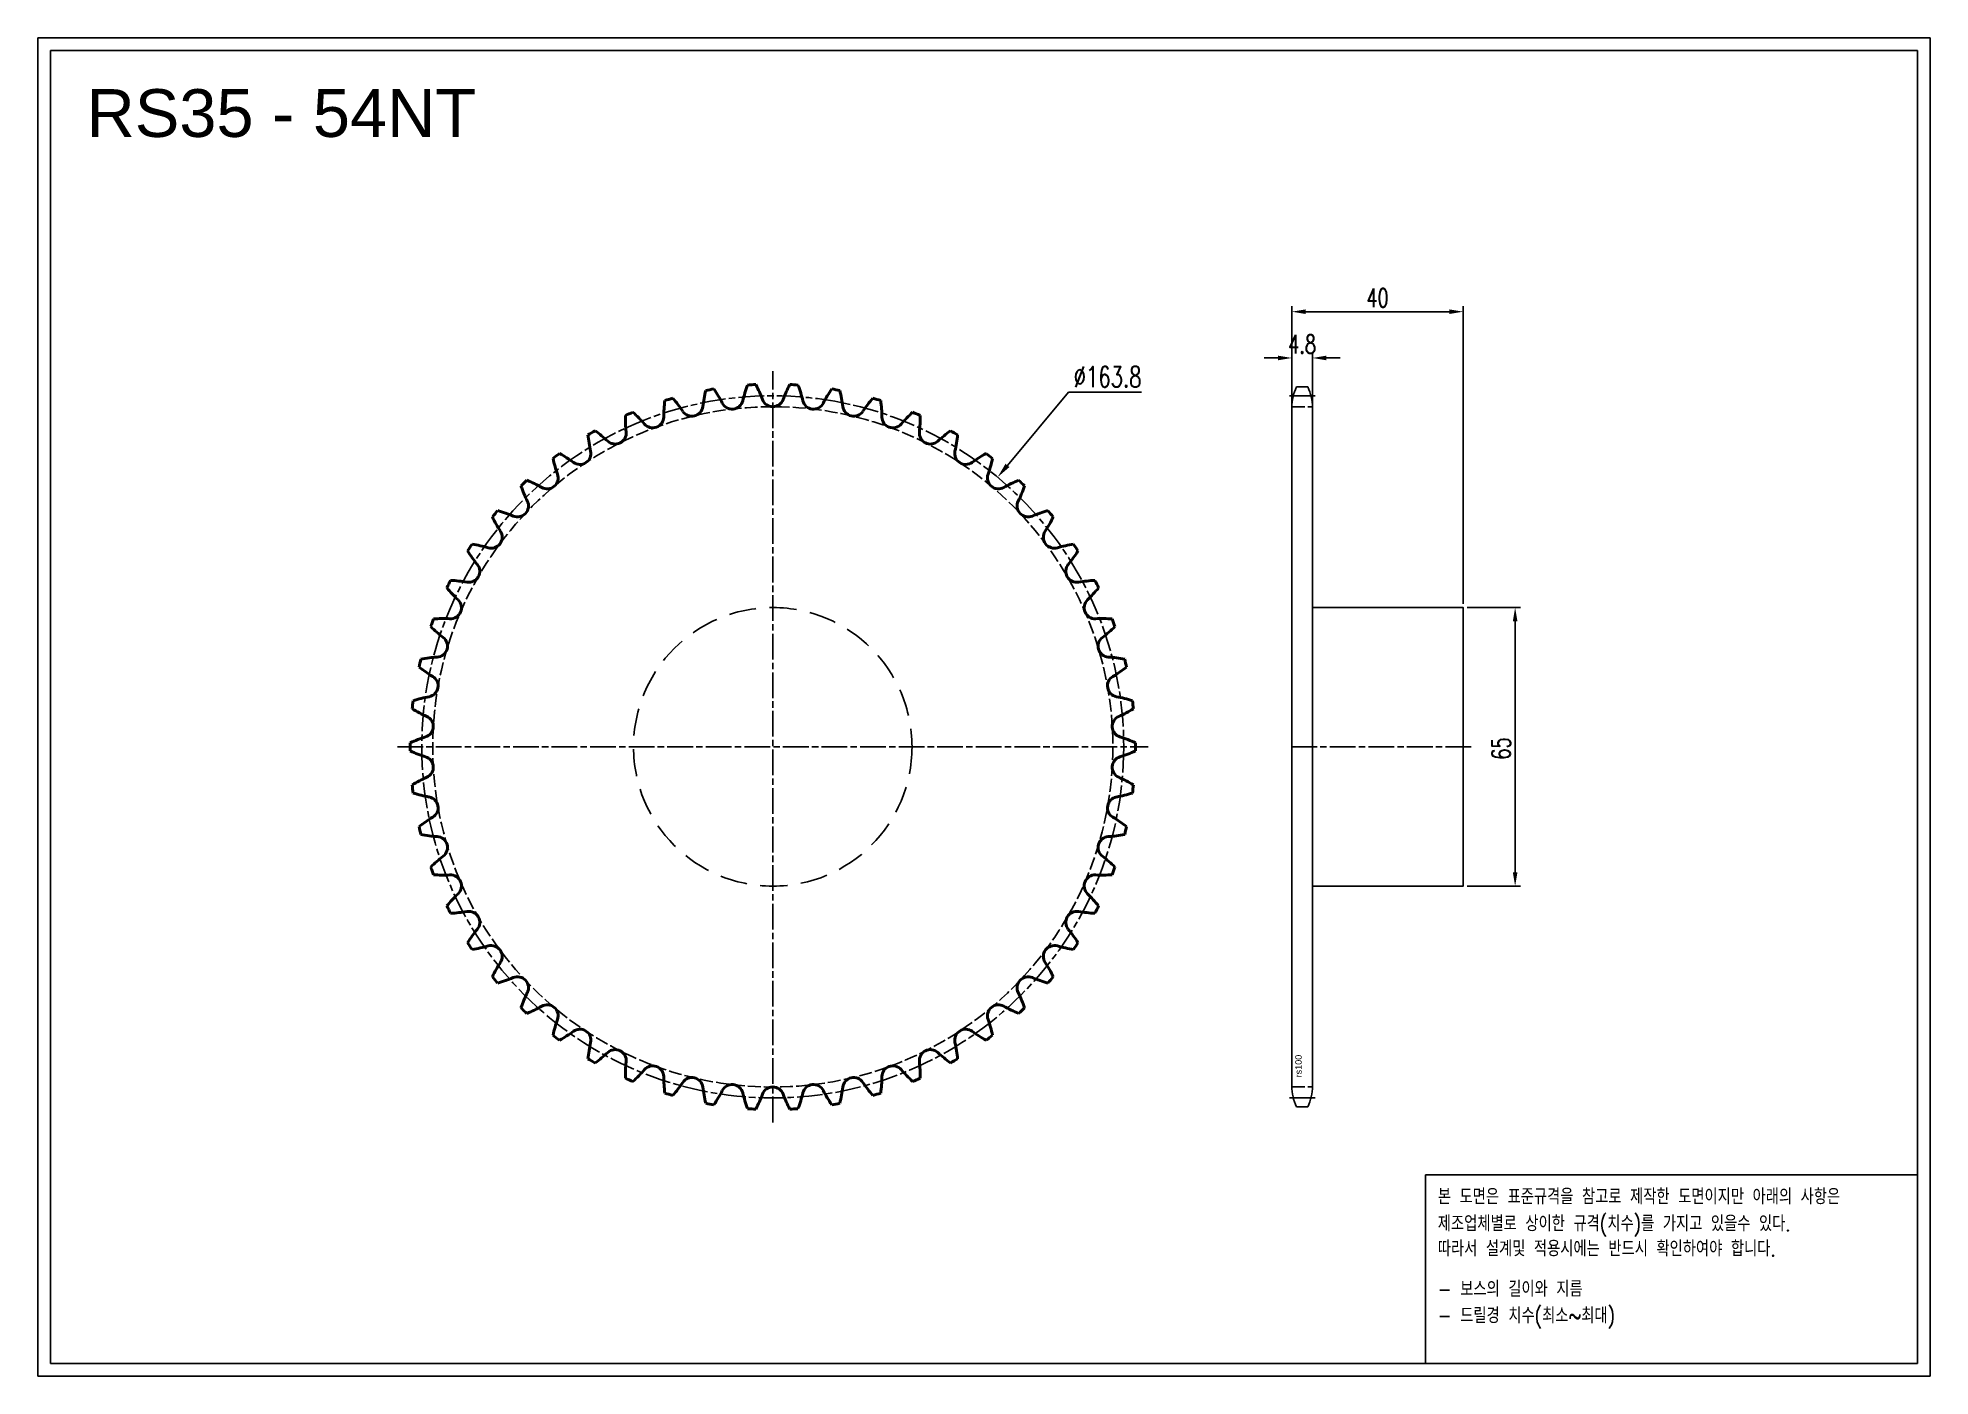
# Model space of a CAD drawing. Header units: millimetres. Extents: x -42777 to -42335, y 2111 to 2424.
import ezdxf

# ---------------------------------------------------------------- set-up
doc = ezdxf.new("R2010")
doc.units = ezdxf.units.MM
for name, pattern in [('AM_ISO02W050', [7.5, 6, -1.5]), ('AM_ISO02W050x2', [3.75, 3, -0.75]), ('AM_ISO08W050', [18, 12, -1.5, 3, -1.5]), ('AM_ISO08W050x2', [9, 6, -0.75, 1.5, -0.75]), ('HIDDEN', [9.525, 6.35, -3.175])]:
    doc.linetypes.add(name, pattern=pattern)
for name, color, linetype, lineweight in [('AM_0N', 7, 'Continuous', 50), ('AM_3N', 6, 'AM_ISO02W050', 25), ('AM_7', 4, 'AM_ISO08W050', 25), ('AM_7N', 4, 'AM_ISO08W050', 25)]:
    doc.layers.add(name, color=color, linetype=linetype, lineweight=lineweight)
doc.layers.add('HL', color=2, linetype='HIDDEN')
doc.layers.add('S-DIM', color=7, linetype='Continuous')
doc.styles.add('HAN', font='ROMANS.shx', dxfattribs={"width": 0.7, "bigfont": 'whgtxt.shx'})
doc.styles.add('HSG', font='SIMPLEX.shx', dxfattribs={"width": 0.7, "bigfont": 'HSG.shx'})
doc.styles.get("Standard").update_dxf_attribs({"font": 'arial.ttf'})
doc.dimstyles.new('APP10', dxfattribs={"dimscale": 2, "dimtxt": 2.4, "dimasz": 1.8, "dimexe": 0.7, "dimexo": 0.5, "dimgap": 0.6, "dimtad": 1, "dimtoh": 1, "dimdec": 1, "dimrnd": 0.01, "dimzin": 9, "dimdsep": 46, "dimtxsty": 'HSG', "dimcen": 0, "dimclrd": 1, "dimclre": 1, "dimclrt": 256, "dimazin": 2, "dimtp": 1, "dimtm": 1, "dimtfac": 0.5, "dimtdec": 1, "dimtofl": 0, "dimtmove": 0, "dimatfit": 3, "dimfxl": 0, "dimtvp": 1, "dimtolj": 2, "dimlwd": -1, "dimlwe": -1, "dimarcsym": 0})
doc.dimstyles.new('APP8', dxfattribs={"dimscale": 1.8, "dimtxt": 2.4, "dimasz": 1.8, "dimexe": 0.7, "dimexo": 0.5, "dimgap": 0.6, "dimtad": 1, "dimtoh": 1, "dimdec": 1, "dimrnd": 0.01, "dimzin": 9, "dimdsep": 46, "dimtxsty": 'HSG', "dimcen": 0, "dimclrd": 1, "dimclre": 1, "dimclrt": 256, "dimazin": 2, "dimtp": 1, "dimtm": 1, "dimtfac": 0.5, "dimtdec": 1, "dimtofl": 0, "dimtmove": 0, "dimatfit": 3, "dimfxl": 0, "dimtvp": 1, "dimtolj": 2, "dimlwd": -1, "dimlwe": -1, "dimarcsym": 0})

# ---------------------------------------------------------------- blocks, each defined once
blk = doc.blocks.new('*D1')
at = {"layer": 'Defpoints', "color": 0, "transparency": 16777216}
for p in [(-42443.88, 2290.83), (-42443.88, 2225.83), (-42431.77, 2225.83)]:
    blk.add_point(p, dxfattribs=at)
at = {"layer": 'S-DIM', "color": 1, "transparency": 16777216}
for p, q in [((-42442.98, 2290.83), (-42430.51, 2290.83)), ((-42431.77, 2287.59), (-42431.77, 2229.07)), ((-42442.98, 2225.83), (-42430.51, 2225.83))]:
    blk.add_line(p, q, dxfattribs=at)
for points in [[(-42432.31, 2287.59), (-42431.23, 2287.59), (-42431.77, 2290.83)], [(-42432.31, 2229.07), (-42431.23, 2229.07), (-42431.77, 2225.83)]]:
    blk.add_solid(points, dxfattribs=at)
at = {"layer": 'S-DIM', "transparency": 16777216, "insert": (-42435.01, 2257.95), "char_height": 4.32, "attachment_point": 5, "rotation": 90, "style": 'HSG'}
blk.add_mtext('\\A2;65', dxfattribs=at)
blk = doc.blocks.new('*D2')
at = {"layer": 'Defpoints', "color": 0, "transparency": 16777216}
for p in [(-42479.08, 2349.07), (-42483.88, 2337.52), (-42479.08, 2337.52)]:
    blk.add_point(p, dxfattribs=at)
at = {"layer": 'S-DIM', "color": 1, "transparency": 16777216}
for p, q in [((-42483.88, 2338.42), (-42483.88, 2350.33)), ((-42479.08, 2338.42), (-42479.08, 2350.33)), ((-42487.12, 2349.07), (-42490.36, 2349.07)), ((-42475.84, 2349.07), (-42472.6, 2349.07))]:
    blk.add_line(p, q, dxfattribs=at)
for points in [[(-42487.12, 2349.61), (-42487.12, 2348.53), (-42483.88, 2349.07)], [(-42475.84, 2349.61), (-42475.84, 2348.53), (-42479.08, 2349.07)]]:
    blk.add_solid(points, dxfattribs=at)
at = {"layer": 'S-DIM', "transparency": 16777216, "insert": (-42481.48, 2352.31), "char_height": 4.32, "attachment_point": 5, "style": 'HSG'}
blk.add_mtext('\\A2;4.8', dxfattribs=at)
blk = doc.blocks.new('*D3')
at = {"layer": 'Defpoints', "color": 0, "transparency": 16777216}
for p in [(-42443.88, 2359.87), (-42483.88, 2337.52), (-42443.88, 2290.83)]:
    blk.add_point(p, dxfattribs=at)
at = {"layer": 'S-DIM', "color": 1, "transparency": 16777216}
for p, q in [((-42483.88, 2338.42), (-42483.88, 2361.13)), ((-42480.64, 2359.87), (-42447.12, 2359.87)), ((-42443.88, 2291.73), (-42443.88, 2361.13))]:
    blk.add_line(p, q, dxfattribs=at)
for points in [[(-42480.64, 2360.41), (-42480.64, 2359.33), (-42483.88, 2359.87)], [(-42447.12, 2360.41), (-42447.12, 2359.33), (-42443.88, 2359.87)]]:
    blk.add_solid(points, dxfattribs=at)
at = {"layer": 'S-DIM', "transparency": 16777216, "insert": (-42463.88, 2363.11), "char_height": 4.32, "attachment_point": 5, "style": 'HSG'}
blk.add_mtext('\\A2;40', dxfattribs=at)
blk = doc.blocks.new('*D4')
at = {"layer": 'Defpoints', "color": 0, "transparency": 16777216}
for p in [(-42552.56, 2321.24), (-42657.48, 2195.43)]:
    blk.add_point(p, dxfattribs=at)
at = {"layer": 'S-DIM', "color": 1, "transparency": 16777216}
for p, q in [((-42536.01, 2341.07), (-42550.25, 2324)), ((-42518.97, 2341.07), (-42536.01, 2341.07))]:
    blk.add_line(p, q, dxfattribs=at)
blk.add_solid([(-42550.71, 2324.38), (-42549.79, 2323.62), (-42552.56, 2321.24)], dxfattribs=at)
at = {"layer": 'S-DIM', "transparency": 16777216, "insert": (-42526.89, 2344.67), "char_height": 4.8, "attachment_point": 5, "style": 'HSG'}
blk.add_mtext('\\A2;∅163.8', dxfattribs=at)
blk = doc.blocks.new('notice1')
at = {"color": 4}
blk.add_lwpolyline([(-22142.12, 1735.9), (-22053.8, 1735.9), (-22053.8, 1702.07), (-22142.12, 1702.07)], close=True, dxfattribs=at)
at = {"color": 4, "style": 'HAN', "width": 0.8}
for s, p in [('본 도면은 표준규격을 참고로 제작한 도면이지만 아래의 사항은', (-22139.9, 1730.62)), ('제조업체별로 상이한 규격(치수)를 가지고 있을수 있다.', (-22139.9, 1725.78)), ('따라서 설계및 적용시에는 반드시 확인하여야 합니다.', (-22139.9, 1721.28)), ('- 보스의 길이와 지름', (-22139.9, 1714.03)), ('- 드릴경 치수(최소~최대)', (-22139.9, 1709.27))]:
    blk.add_text(s, height=2.7949, dxfattribs=at).set_placement(p)

msp = doc.modelspace()

# ---------------------------------------------------------------- linework, layer by layer
for p, q in [((-42480.15, 2342.32), (-42482.81, 2342.32)), ((-42483.88, 2337.52), (-42483.88, 2179.15)), ((-42479.08, 2337.52), (-42479.08, 2179.15)), ((-42480.15, 2174.35), (-42482.81, 2174.35))]:
    msp.add_line(p, q)
for points in [[(-42776.54, 2423.76), (-42334.91, 2423.76), (-42334.91, 2111.5), (-42776.54, 2111.5)], [(-42773.57, 2420.79), (-42337.88, 2420.79), (-42337.88, 2114.47), (-42773.57, 2114.47)]]:
    msp.add_lwpolyline(points, close=True)
msp.add_lwpolyline([(-42479.08, 2290.83), (-42443.88, 2290.83), (-42443.88, 2225.83), (-42479.08, 2225.83)])
for centre, start, end in [((-42472.58, 2337.52), 154.8633, 180), ((-42490.38, 2337.52), 0, 25.1367), ((-42472.58, 2179.15), 180, 205.1367), ((-42490.38, 2179.15), 334.8633, 0)]:
    msp.add_arc(centre, 11.3, start, end)
at = {"layer": 'AM_0N'}
for centre, radius, start, end in [((-42587.52, 2333.27), 34.14, 166.0394, 172.5), ((-42605.02, 2258.33), 84.63, 99.3531, 100.6469), ((-42647.08, 2322.77), 34.14, 27.5, 33.9606), ((-42578.94, 2330.73), 34.14, 159.3728, 165.8333), ((-42605.02, 2258.33), 84.63, 92.6864, 93.9803), ((-42639.32, 2327.21), 34.14, 20.8333, 27.2939), ((-42570.71, 2327.21), 34.14, 152.7061, 159.1667), ((-42605.02, 2258.33), 84.63, 86.0197, 87.3136), ((-42631.09, 2330.73), 34.14, 14.1667, 20.6272), ((-42562.95, 2322.77), 34.14, 146.0394, 152.5), ((-42605.02, 2258.33), 84.63, 79.3531, 80.6469), ((-42622.51, 2333.27), 34.14, 7.5, 13.9606), ((-42605.02, 2258.33), 84.63, 112.6864, 113.9803), ((-42660.81, 2311.33), 34.14, 40.8333, 47.2939), ((-42596.34, 2334.79), 34.14, 172.7061, 179.1667), ((-42605.02, 2258.33), 84.63, 106.0197, 107.3136), ((-42654.28, 2317.45), 34.14, 34.1667, 40.6272), ((-42623.91, 2338.06), 2.57, 214.1667, 352.5), ((-42614.53, 2339.71), 2.57, 207.5, 345.8333), ((-42605.02, 2340.27), 2.57, 200.8333, 339.1667), ((-42595.5, 2339.71), 2.57, 194.1667, 332.5), ((-42586.12, 2338.06), 2.57, 187.5, 325.8333), ((-42555.75, 2317.45), 34.14, 139.3728, 145.8333), ((-42605.02, 2258.33), 84.63, 72.6864, 73.9803), ((-42613.69, 2334.79), 34.14, 0.8333, 7.2939), ((-42549.22, 2311.33), 34.14, 132.7061, 139.1667), ((-42605.02, 2258.33), 84.63, 66.0197, 67.3136), ((-42605.02, 2258.33), 84.63, 119.3531, 120.6469), ((-42666.58, 2304.49), 34.14, 47.5, 53.9606), ((-42605.28, 2335.28), 34.14, 179.3728, 185.8333), ((-42633.04, 2335.33), 2.57, 220.8333, 359.1667), ((-42576.99, 2335.33), 2.57, 180.8333, 319.1667), ((-42604.76, 2335.28), 34.14, 354.1667, 0.6272), ((-42543.45, 2304.49), 34.14, 126.0394, 132.5), ((-42605.02, 2258.33), 84.63, 59.3531, 60.6469), ((-42614.21, 2334.73), 34.14, 186.0394, 192.5), ((-42641.79, 2331.55), 2.57, 227.5, 5.8333), ((-42568.25, 2331.55), 2.57, 174.1667, 312.5), ((-42595.83, 2334.73), 34.14, 347.5, 353.9606), ((-42605.02, 2258.33), 84.63, 126.0197, 127.3136), ((-42623.01, 2333.15), 34.14, 192.7061, 199.1667), ((-42671.53, 2297.03), 34.14, 54.1667, 60.6272), ((-42650.04, 2326.79), 2.57, 234.1667, 12.5), ((-42559.99, 2326.79), 2.57, 167.5, 305.8333), ((-42538.51, 2297.03), 34.14, 119.3728, 125.8333), ((-42605.02, 2258.33), 84.63, 52.6864, 53.9803), ((-42587.02, 2333.15), 34.14, 340.8333, 347.2939), ((-42605.02, 2258.33), 84.63, 132.6864, 133.9803), ((-42631.58, 2330.55), 34.14, 199.3728, 205.8333), ((-42675.57, 2289.05), 34.14, 60.8333, 67.2939), ((-42657.68, 2321.1), 2.57, 240.8333, 19.1667), ((-42552.35, 2321.1), 2.57, 160.8333, 299.1667), ((-42534.46, 2289.05), 34.14, 112.7061, 119.1667), ((-42578.46, 2330.55), 34.14, 334.1667, 340.6272), ((-42605.02, 2258.33), 84.63, 46.0197, 47.3136), ((-42664.61, 2314.56), 2.57, 247.5, 25.8333), ((-42545.42, 2314.56), 2.57, 154.1667, 292.5), ((-42605.02, 2258.33), 84.63, 139.3531, 140.6469), ((-42639.78, 2326.98), 34.14, 206.0394, 212.5), ((-42678.66, 2280.65), 34.14, 67.5, 73.9606), ((-42531.38, 2280.65), 34.14, 106.0394, 112.5), ((-42570.25, 2326.98), 34.14, 327.5, 333.9606), ((-42605.02, 2258.33), 84.63, 39.3531, 40.6469), ((-42605.02, 2258.33), 84.63, 146.0197, 147.3136), ((-42680.75, 2271.95), 34.14, 74.1667, 80.6272), ((-42670.74, 2307.26), 2.57, 254.1667, 32.5), ((-42539.3, 2307.26), 2.57, 147.5, 285.8333), ((-42529.28, 2271.95), 34.14, 99.3728, 105.8333), ((-42605.02, 2258.33), 84.63, 32.6864, 33.9803), ((-42675.97, 2299.3), 2.57, 260.8333, 39.1667), ((-42647.52, 2322.48), 34.14, 212.7061, 219.1667), ((-42534.06, 2299.3), 2.57, 140.8333, 279.1667), ((-42562.52, 2322.48), 34.14, 320.8333, 327.2939), ((-42605.02, 2258.33), 84.63, 152.6864, 153.9803), ((-42681.82, 2263.07), 34.14, 80.8333, 87.2939), ((-42528.21, 2263.07), 34.14, 92.7061, 99.1667), ((-42605.02, 2258.33), 84.63, 26.0197, 27.3136), ((-42654.68, 2317.11), 34.14, 219.3728, 225.8333), ((-42680.25, 2290.79), 2.57, 267.5, 45.8333), ((-42529.78, 2290.79), 2.57, 134.1667, 272.5), ((-42555.36, 2317.11), 34.14, 314.1667, 320.6272), ((-42605.02, 2258.33), 84.63, 159.3531, 160.6469), ((-42681.85, 2254.12), 34.14, 87.5, 93.9606), ((-42528.18, 2254.12), 34.14, 86.0394, 92.5), ((-42605.02, 2258.33), 84.63, 19.3531, 20.6469), ((-42661.16, 2310.95), 34.14, 226.0394, 232.5), ((-42683.51, 2281.83), 2.57, 274.1667, 52.5), ((-42526.53, 2281.83), 2.57, 127.5, 265.8333), ((-42548.87, 2310.95), 34.14, 307.5, 313.9606), ((-42680.84, 2245.23), 34.14, 94.1667, 100.6272), ((-42529.19, 2245.23), 34.14, 79.3728, 85.8333), ((-42605.02, 2258.33), 84.63, 166.0197, 167.3136), ((-42666.89, 2304.08), 34.14, 232.7061, 239.1667), ((-42685.7, 2272.56), 2.57, 280.8333, 59.1667), ((-42524.33, 2272.56), 2.57, 120.8333, 259.1667), ((-42543.14, 2304.08), 34.14, 300.8333, 307.2939), ((-42605.02, 2258.33), 84.63, 12.6864, 13.9803), ((-42678.81, 2236.51), 34.14, 100.8333, 107.2939), ((-42531.23, 2236.51), 34.14, 72.7061, 79.1667), ((-42605.02, 2258.33), 84.63, 172.6864, 173.9803), ((-42671.79, 2296.58), 34.14, 239.3728, 245.8333), ((-42538.25, 2296.58), 34.14, 294.1667, 300.6272), ((-42605.02, 2258.33), 84.63, 6.0197, 7.3136), ((-42686.81, 2263.1), 2.57, 287.5, 65.8333), ((-42523.22, 2263.1), 2.57, 114.1667, 252.5), ((-42675.77, 2228.09), 34.14, 107.5, 113.9606), ((-42605.02, 2258.33), 84.63, 179.3531, 180.6469), ((-42675.77, 2288.57), 34.14, 246.0394, 252.5), ((-42534.26, 2228.09), 34.14, 66.0394, 72.5), ((-42534.26, 2288.57), 34.14, 287.5, 293.9606), ((-42605.02, 2258.33), 84.63, 359.3531, 0.6469), ((-42686.81, 2253.57), 2.57, 294.1667, 72.5), ((-42523.22, 2253.57), 2.57, 107.5, 245.8333), ((-42671.79, 2220.08), 34.14, 114.1667, 120.6272), ((-42605.02, 2258.33), 84.63, 186.0197, 187.3136), ((-42538.25, 2220.08), 34.14, 59.3728, 65.8333), ((-42605.02, 2258.33), 84.63, 352.6864, 353.9803), ((-42678.81, 2280.16), 34.14, 252.7061, 259.1667), ((-42685.7, 2244.11), 2.57, 300.8333, 79.1667), ((-42524.33, 2244.11), 2.57, 100.8333, 239.1667), ((-42531.23, 2280.16), 34.14, 280.8333, 287.2939), ((-42666.89, 2212.59), 34.14, 120.8333, 127.2939), ((-42605.02, 2258.33), 84.63, 192.6864, 193.9803), ((-42543.14, 2212.59), 34.14, 52.7061, 59.1667), ((-42605.02, 2258.33), 84.63, 346.0197, 347.3136), ((-42680.84, 2271.44), 34.14, 259.3728, 265.8333), ((-42683.51, 2234.84), 2.57, 307.5, 85.8333), ((-42526.53, 2234.84), 2.57, 94.1667, 232.5), ((-42529.19, 2271.44), 34.14, 274.1667, 280.6272), ((-42661.16, 2205.72), 34.14, 127.5, 133.9606), ((-42605.02, 2258.33), 84.63, 199.3531, 200.6469), ((-42548.87, 2205.72), 34.14, 46.0394, 52.5), ((-42605.02, 2258.33), 84.63, 339.3531, 340.6469), ((-42681.85, 2262.55), 34.14, 266.0394, 272.5), ((-42680.25, 2225.88), 2.57, 314.1667, 92.5), ((-42529.78, 2225.88), 2.57, 87.5, 225.8333), ((-42528.18, 2262.55), 34.14, 267.5, 273.9606), ((-42654.68, 2199.55), 34.14, 134.1667, 140.6272), ((-42555.36, 2199.55), 34.14, 39.3728, 45.8333), ((-42605.02, 2258.33), 84.63, 206.0197, 207.3136), ((-42681.82, 2253.6), 34.14, 272.7061, 279.1667), ((-42675.97, 2217.37), 2.57, 320.8333, 99.1667), ((-42534.06, 2217.37), 2.57, 80.8333, 219.1667), ((-42528.21, 2253.6), 34.14, 260.8333, 267.2939), ((-42605.02, 2258.33), 84.63, 332.6864, 333.9803), ((-42647.52, 2194.19), 34.14, 140.8333, 147.2939), ((-42605.02, 2258.33), 84.63, 212.6864, 213.9803), ((-42562.52, 2194.19), 34.14, 32.7061, 39.1667), ((-42605.02, 2258.33), 84.63, 326.0197, 327.3136), ((-42680.75, 2244.72), 34.14, 279.3728, 285.8333), ((-42670.74, 2209.41), 2.57, 327.5, 105.8333), ((-42539.3, 2209.41), 2.57, 74.1667, 212.5), ((-42529.28, 2244.72), 34.14, 254.1667, 260.6272), ((-42639.78, 2189.69), 34.14, 147.5, 153.9606), ((-42605.02, 2258.33), 84.63, 219.3531, 220.6469), ((-42678.66, 2236.02), 34.14, 286.0394, 292.5), ((-42664.61, 2202.11), 2.57, 334.1667, 112.5), ((-42545.42, 2202.11), 2.57, 67.5, 205.8333), ((-42531.38, 2236.02), 34.14, 247.5, 253.9606), ((-42570.25, 2189.69), 34.14, 26.0394, 32.5), ((-42605.02, 2258.33), 84.63, 319.3531, 320.6469), ((-42631.58, 2186.11), 34.14, 154.1667, 160.6272), ((-42578.46, 2186.11), 34.14, 19.3728, 25.8333), ((-42605.02, 2258.33), 84.63, 226.0197, 227.3136), ((-42675.57, 2227.62), 34.14, 292.7061, 299.1667), ((-42657.68, 2195.57), 2.57, 340.8333, 119.1667), ((-42552.35, 2195.57), 2.57, 60.8333, 199.1667), ((-42534.46, 2227.62), 34.14, 240.8333, 247.2939), ((-42605.02, 2258.33), 84.63, 312.6864, 313.9803), ((-42623.01, 2183.52), 34.14, 160.8333, 167.2939), ((-42605.02, 2258.33), 84.63, 232.6864, 233.9803), ((-42671.53, 2219.64), 34.14, 299.3728, 305.8333), ((-42650.04, 2189.88), 2.57, 347.5, 125.8333), ((-42559.99, 2189.88), 2.57, 54.1667, 192.5), ((-42538.51, 2219.64), 34.14, 234.1667, 240.6272), ((-42605.02, 2258.33), 84.63, 306.0197, 307.3136), ((-42587.02, 2183.52), 34.14, 12.7061, 19.1667), ((-42614.21, 2181.94), 34.14, 167.5, 173.9606), ((-42666.58, 2212.18), 34.14, 306.0394, 312.5), ((-42641.79, 2185.12), 2.57, 354.1667, 132.5), ((-42568.25, 2185.12), 2.57, 47.5, 185.8333), ((-42543.45, 2212.18), 34.14, 227.5, 233.9606), ((-42595.83, 2181.94), 34.14, 6.0394, 12.5), ((-42605.02, 2258.33), 84.63, 239.3531, 240.6469), ((-42605.28, 2181.39), 34.14, 174.1667, 180.6272), ((-42660.81, 2205.34), 34.14, 312.7061, 319.1667), ((-42633.04, 2181.34), 2.57, 0.8333, 139.1667), ((-42576.99, 2181.34), 2.57, 40.8333, 179.1667), ((-42549.22, 2205.34), 34.14, 220.8333, 227.2939), ((-42604.76, 2181.39), 34.14, 359.3728, 5.8333), ((-42605.02, 2258.33), 84.63, 299.3531, 300.6469), ((-42605.02, 2258.33), 84.63, 246.0197, 247.3136), ((-42596.34, 2181.88), 34.14, 180.8333, 187.2939), ((-42605.02, 2258.33), 84.63, 252.6864, 253.9803), ((-42654.28, 2199.22), 34.14, 319.3728, 325.8333), ((-42623.91, 2178.61), 2.57, 7.5, 145.8333), ((-42587.52, 2183.4), 34.14, 187.5, 193.9606), ((-42647.08, 2193.9), 34.14, 326.0394, 332.5), ((-42614.53, 2176.96), 2.57, 14.1667, 152.5), ((-42578.94, 2185.94), 34.14, 194.1667, 200.6272), ((-42639.32, 2189.45), 34.14, 332.7061, 339.1667), ((-42605.02, 2176.4), 2.57, 20.8333, 159.1667), ((-42570.71, 2189.45), 34.14, 200.8333, 207.2939), ((-42631.09, 2185.94), 34.14, 339.3728, 345.8333), ((-42595.5, 2176.96), 2.57, 27.5, 165.8333), ((-42562.95, 2193.9), 34.14, 207.5, 213.9606), ((-42622.51, 2183.4), 34.14, 346.0394, 352.5), ((-42586.12, 2178.61), 2.57, 34.1667, 172.5), ((-42555.75, 2199.22), 34.14, 214.1667, 220.6272), ((-42605.02, 2258.33), 84.63, 286.0197, 287.3136), ((-42613.69, 2181.88), 34.14, 352.7061, 359.1667), ((-42605.02, 2258.33), 84.63, 292.6864, 293.9803), ((-42605.02, 2258.33), 84.63, 259.3531, 260.6469), ((-42605.02, 2258.33), 84.63, 266.0197, 267.3136), ((-42605.02, 2258.33), 84.63, 272.6864, 273.9803), ((-42605.02, 2258.33), 84.63, 279.3531, 280.6469)]:
    msp.add_arc(centre, radius, start, end, dxfattribs=at)
at = {"layer": 'AM_3N', "linetype": 'AM_ISO02W050x2'}
for p, q in [((-42483.88, 2337.68), (-42479.08, 2337.68)), ((-42483.88, 2178.99), (-42479.08, 2178.99))]:
    msp.add_line(p, q, dxfattribs=at)
msp.add_circle((-42605.02, 2258.33), 79.37, dxfattribs=at)
at = {"layer": 'AM_7', "linetype": 'AM_ISO08W050x2'}
for p, q in [((-42478.42, 2340.24), (-42484.54, 2340.24)), ((-42442.01, 2258.33), (-42484.54, 2258.33)), ((-42442.01, 2258.33), (-42484.54, 2258.33)), ((-42442.01, 2258.33), (-42484.54, 2258.33)), ((-42442.01, 2258.33), (-42484.54, 2258.33)), ((-42478.42, 2176.43), (-42484.54, 2176.43))]:
    msp.add_line(p, q, dxfattribs=at)
msp.add_circle((-42605.02, 2258.33), 81.91, dxfattribs=at)
at = {"layer": 'AM_7N', "linetype": 'AM_ISO08W050x2'}
for p, q in [((-42605.02, 2170.71), (-42605.02, 2345.96)), ((-42692.64, 2258.33), (-42517.39, 2258.33))]:
    msp.add_line(p, q, dxfattribs=at)
at = {"layer": 'HL'}
msp.add_circle((-42605.02, 2258.33), 32.5, dxfattribs=at)

# ---------------------------------------------------------------- block references
at = {"xscale": 1.3, "yscale": 1.3, "zscale": 1.3}
msp.add_blockref('notice1', (-13667.95, -98.21), dxfattribs=at)

# ---------------------------------------------------------------- texts
msp.add_text('RS35 - 54NT', height=11.1523).set_placement((-42765.17, 2400.64))
at = {"insert": (-42483.09, 2181.21), "char_height": 1.512, "width": 6.5009, "attachment_point": 1, "rotation": 90}
msp.add_mtext('rs100', dxfattribs=at)

# ---------------------------------------------------------------- dimensions: what is measured, and where the dimension line sits
at = {"layer": 'S-DIM'}
dim = msp.add_linear_dim(base=(-42443.88, 2359.87), p1=(-42483.88, 2337.52), p2=(-42443.88, 2290.83), dimstyle='APP8', dxfattribs=at)
dim.commit()
dim.dimension.update_dxf_attribs({"geometry": '*D3', "text_midpoint": (-42463.88, 2363.11)})
dim = msp.add_linear_dim(base=(-42479.08, 2349.07), p1=(-42483.88, 2337.52), p2=(-42479.08, 2337.52), dimstyle='APP8', dxfattribs=at)
dim.commit()
dim.dimension.update_dxf_attribs({"geometry": '*D2', "text_midpoint": (-42481.48, 2349.07), "dimtype": 128})
dim = msp.add_diameter_dim_2p(p1=(-42657.48, 2195.43), p2=(-42552.56, 2321.24), dimstyle='APP10', dxfattribs=at)
dim.commit()
dim.dimension.update_dxf_attribs({"geometry": '*D4', "text_midpoint": (-42526.89, 2341.07), "dimtype": 131})
dim = msp.add_linear_dim(base=(-42431.77, 2225.83), p1=(-42443.88, 2290.83), p2=(-42443.88, 2225.83), angle=90, dimstyle='APP8', dxfattribs=at)
dim.commit()
dim.dimension.update_dxf_attribs({"geometry": '*D1', "text_midpoint": (-42431.77, 2257.95), "dimtype": 128})

doc.saveas('drawing.dxf')
